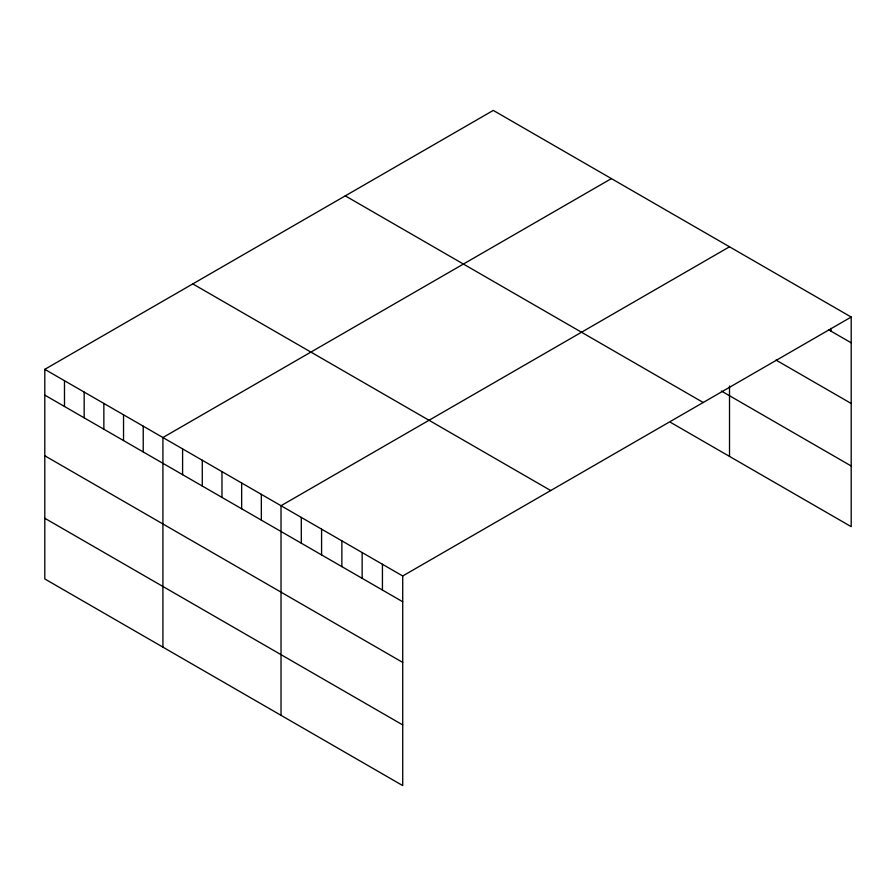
<?xml version="1.0" encoding="UTF-8"?>
<svg xmlns="http://www.w3.org/2000/svg" width="896" height="896" viewBox="0 0 896 896"><rect width="100%" height="100%" fill="white"/><g stroke="black" fill="none" stroke-linecap="round" stroke-linejoin="round"><path stroke-width="1.34" d="M44.8 369.342L402.718 575.982L402.718 785.59L44.8 578.95L44.8 369.342L493.282 110.41L851.2 317.05L851.2 526.658L670.454 422.307M611.397 178.606L162.915 437.539L162.915 647.136M729.512 246.792L281.019 505.725L281.019 715.333M402.718 575.982L851.2 317.05M828.531 329.728L851.2 342.821M776.037 360.091L851.2 403.48M721.403 391.048L851.2 465.987M345.285 195.854L703.203 402.494M192.797 283.898L550.715 490.538M44.8 395.114L402.718 601.754M44.8 455.773L402.718 662.413M44.8 518.28L402.718 724.92M830.917 328.395L830.917 331.106M729.512 386.008L729.512 456.4M382.435 564.278L382.435 590.038M362.152 552.563L362.152 578.334M341.869 540.859L341.869 566.619M321.586 529.144L321.586 554.915M301.302 517.44L301.302 543.2M261.341 494.357L261.341 520.128M241.651 483L241.651 508.76M221.973 471.632L221.973 497.392M202.283 460.264L202.283 486.035M182.594 448.896L182.594 474.667M143.226 426.171L143.226 451.931M123.536 414.803L123.536 440.574M103.858 403.435L103.858 429.206M84.168 392.078L84.168 417.838M64.49 380.71L64.49 406.47"/></g></svg>
